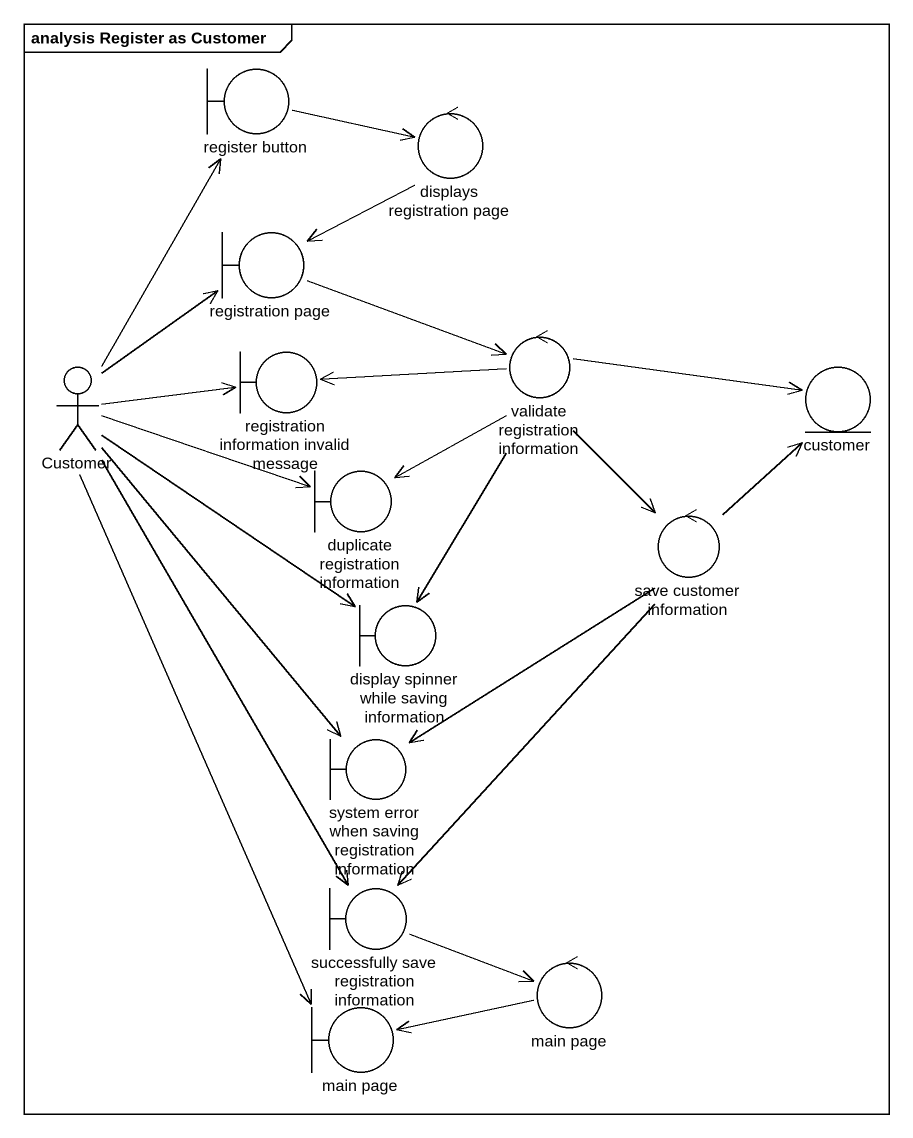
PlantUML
@startuml
mainframe analysis Register as Customer
boundary "register button" as register_button
control "displays registration page" as displays_registration_page
boundary "registration page" as registration_page
actor Customer
boundary "registration information invalid message" as registration_information
control "validate registration information" as validate_registration
entity customer
boundary "duplicate registration information" as duplicate_registration
control "save customer information" as save_customer_information
boundary "display spinner while saving information" as display_spinner_while
boundary "system error when saving registration information" as system_error_when_saving
boundary "successfully save registration information" as successfully_save
control "main page" as main_page
boundary "main page" as main_page_2
register_button -right-> displays_registration_page
displays_registration_page --> registration_page
registration_page -right-> validate_registration
Customer -up-> register_button
Customer -up-> registration_page
Customer -right-> registration_information
Customer -right-> duplicate_registration
Customer --> display_spinner_while
Customer --> system_error_when_saving
Customer --> successfully_save
Customer --> main_page_2
validate_registration -left-> registration_information
validate_registration -right-> customer
validate_registration --> duplicate_registration
validate_registration --> save_customer_information
validate_registration --> display_spinner_while
save_customer_information -up-> customer
save_customer_information --> system_error_when_saving
save_customer_information --> successfully_save
successfully_save -right-> main_page
main_page -left-> main_page_2
@enduml
